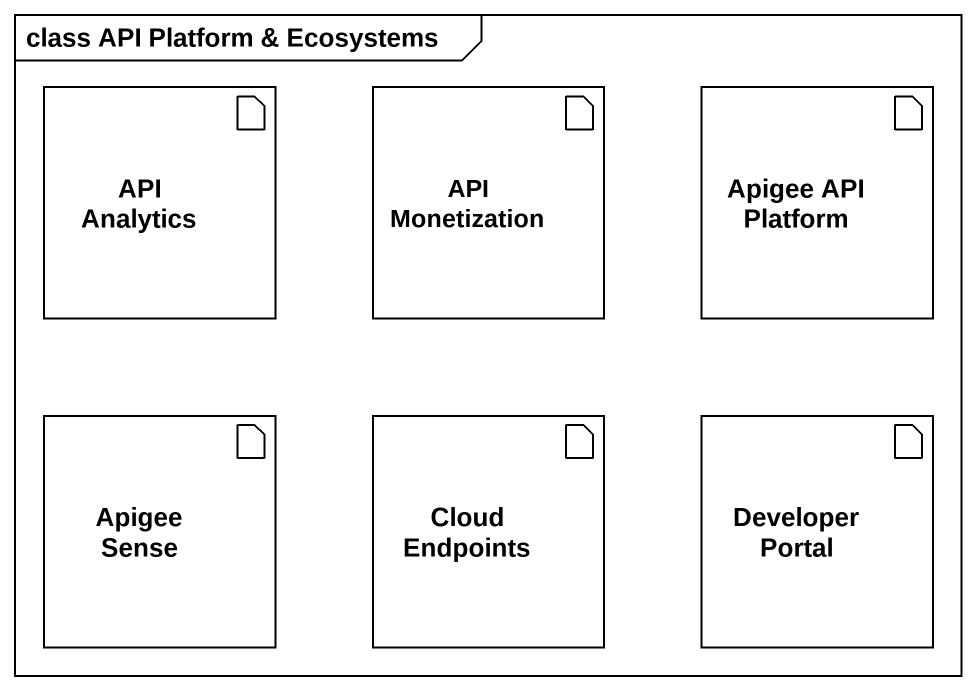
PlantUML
@startuml
mainframe class API Platform & Ecosystems
artifact "API Analytics" as API_Analytics
artifact "API Monetization" as API_Monetization
artifact "Apigee API Platform" as Apigee_API_Platform
artifact "Apigee Sense" as Apigee_Sense
artifact "Cloud Endpoints" as Cloud_Endpoints
artifact "Developer Portal" as Developer_Portal
@enduml
